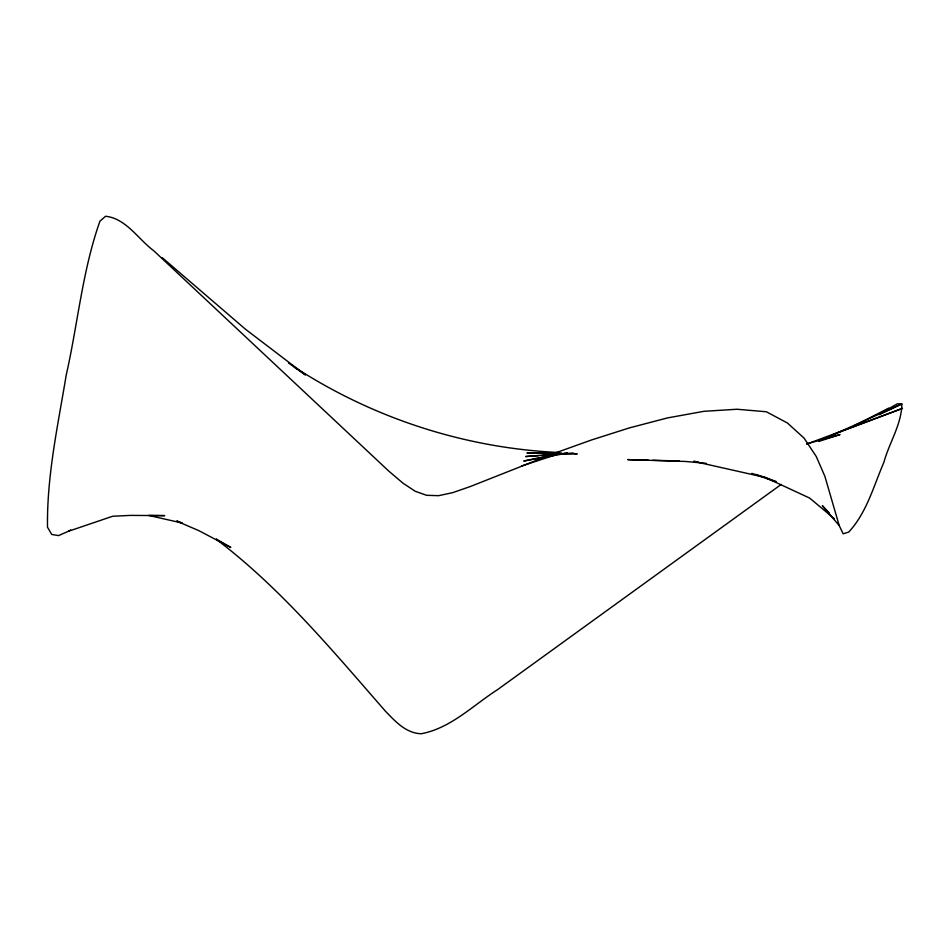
<?xml version="1.0" encoding="UTF-8"?>
<svg xmlns="http://www.w3.org/2000/svg" width="950" height="950" viewBox="0 0 950 950"><rect width="100%" height="100%" fill="white"/><g stroke="black" fill="none" stroke-linecap="round" stroke-linejoin="round"><path stroke-width="1.43" d="M781.232 484.417L497.681 689.557C473.1 705.292 450.846 728.199 421.23 733.744C405.971 733.281 395.236 721.359 385.391 711.134C332.548 650.607 280.666 588.097 216.291 539.291M882.811 411.956L897.489 403.762L901.835 403.928C901.764 424.151 889.153 442.831 883.928 462.234C873.632 485.996 866.721 512.763 848.694 532.095L843.172 533.793L839.206 525.587L824.897 476.354L816.288 456.57L804.127 438.176L787.443 423.011L766.341 411.766L737.01 409.248L703.903 411.314L667.529 417.917L629.506 427.868L591.434 439.992L554.942 453.079L470.452 486.471L452.782 492.634L438.639 495.674L426.598 495.306L415.233 491.269L403.097 483.277L388.752 471.081L153.817 250.812C138.344 239.329 126.053 218.405 105.569 216.256L99.94 221.184C82.377 270.631 77.817 323.926 66.239 375.001C57.902 425.374 46.788 475.891 47.5 527.191L51.704 534.446L58.52 535.598L68.4 531.288L112.658 516.254L130.387 515.399L164.73 515.624L148.604 515.423L182.198 523.034L176.878 520.909M68.4 531.288L70.739 529.946M853.468 426.17L888.678 408.144M879.201 414.699L901.835 403.928L828.863 436.656M827.129 437.57L839.325 432.202L902.5 408.369L806.562 444.137M521.621 465.963L561.569 452.948L523.783 461.035L540.894 457.924M818.852 441.418L840.014 434.577L807.286 443.721M548.019 456.629L567.981 452.996L563.599 453.364M554.847 454.1L525.659 456.546L538.757 455.679M541.666 455.489L548.946 455.003M559.134 454.326L573.681 453.364L569.299 453.328M556.142 453.197L526.918 452.912L556.51 453.494M563.908 453.637L577.232 453.898L574.299 453.673M648.399 460.156L627.784 459.622L685.579 461.463L706.147 463.339M652.816 460.275L679.321 460.976M559.621 452.532C465.536 448.317 373.397 418.428 294.476 367.068M697.965 461.807L693.631 461.332L765.201 477.446L776.174 481.531M755.773 474.43L765.201 477.446L809.685 498.097L834.326 518.7M751.949 473.373L775.746 481.769M177.092 521.289L198.823 530.646L230.779 547.449L216.339 539.077M288.479 362.959L293.277 366.249M293.467 366.652L305.496 374.965L245.468 329.223L162.379 257.783M829.398 513.178L822.332 505.649L839.206 525.587"/></g></svg>
